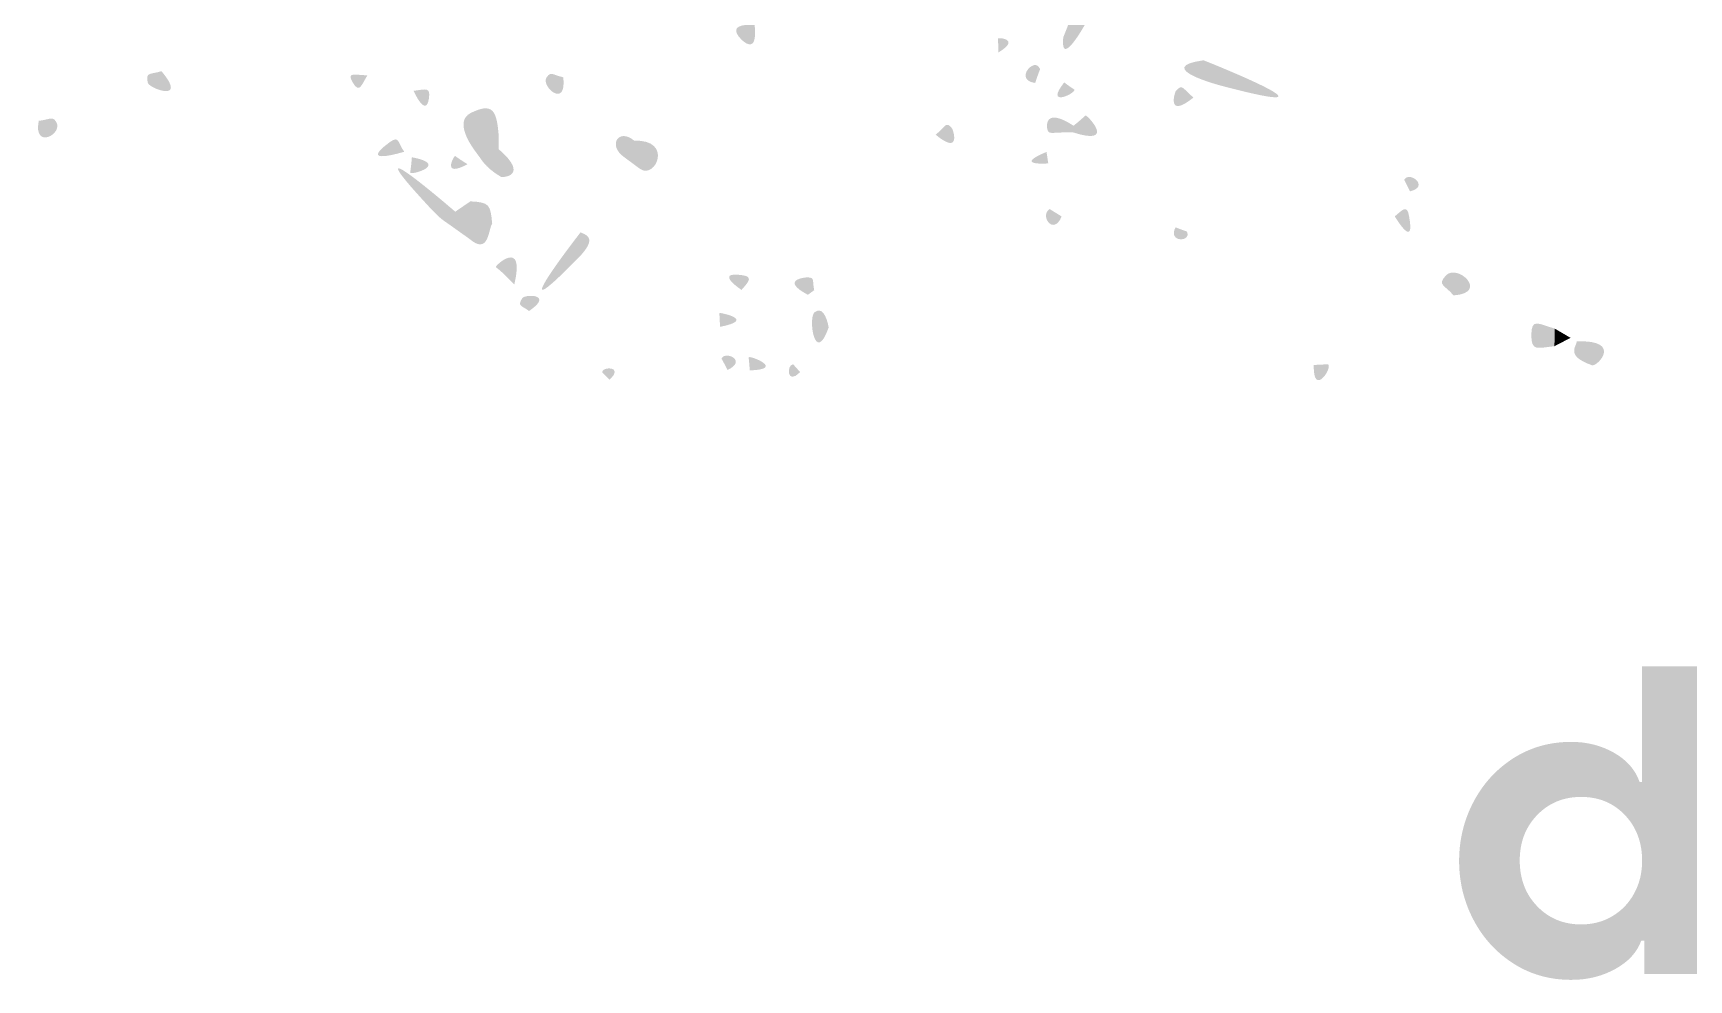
# Model space of a CAD drawing. Header units: millimetres. Extents: x 1061 to 1250, y 28 to 134.
# Drawn here: x 1092.62 to 1129.77, y 28.47 to 49.71 of the extents above; entities that cross this region are included whole.
import ezdxf

# ---------------------------------------------------------------- set-up
doc = ezdxf.new("R2010")
doc.units = ezdxf.units.MM

msp = doc.modelspace()

# ---------------------------------------------------------------- hatches: boundary and pattern name
at = {"true_color": 0x080808, "transparency": 33554687}
h = msp.add_hatch(color=18, dxfattribs=at)
edge = h.paths.add_edge_path(flags=0)
edge.add_spline(control_points=[(1108.81, 49.894), (1108.885, 49.175), (1108.523, 49.556), (1108.499, 49.581), (1108.152, 49.946), (1108.775, 49.897), (1108.81, 49.894)], knot_values=[0, 0, 0, 0, 1, 1, 1, 2, 2, 2, 2], degree=3, periodic=1)
h = msp.add_hatch(color=18, dxfattribs=at)
edge = h.paths.add_edge_path(flags=0)
edge.add_spline(control_points=[(1115.917, 50.097), (1115.917, 50.097), (1116.243, 49.939), (1116.243, 49.939), (1116.219, 49.896), (1115.667, 48.905), (1115.733, 49.603), (1115.737, 49.645), (1115.754, 49.635), (1115.917, 50.097)], knot_values=[0, 0, 0, 0, 1, 1, 1, 2, 2, 2, 3, 3, 3, 3], degree=3, periodic=1)
h = msp.add_hatch(color=18, dxfattribs=at)
edge = h.paths.add_edge_path(flags=0)
edge.add_spline(control_points=[(1114.279, 49.276), (1114.277, 49.594), (1114.256, 49.582), (1114.277, 49.594), (1114.299, 49.607), (1114.778, 49.577), (1114.279, 49.276)], knot_values=[0, 0, 0, 0, 1, 1, 1, 2, 2, 2, 2], degree=3, periodic=1)
h = msp.add_hatch(color=18, dxfattribs=at)
edge = h.paths.add_edge_path(flags=0)
edge.add_spline(control_points=[(1115.103, 48.592), (1114.612, 48.66), (1115.104, 49.199), (1115.209, 48.909), (1115.218, 48.884), (1115.209, 48.909), (1115.103, 48.592)], knot_values=[0, 0, 0, 0, 1, 1, 1, 2, 2, 2, 2], degree=3, periodic=1)
h = msp.add_hatch(color=18, dxfattribs=at)
edge = h.paths.add_edge_path(flags=0)
edge.add_spline(control_points=[(1118.882, 49.101), (1118.936, 49.081), (1122.336, 47.724), (1119.308, 48.522), (1119.253, 48.536), (1117.724, 48.939), (1118.882, 49.101)], knot_values=[0, 0, 0, 0, 1, 1, 1, 2, 2, 2, 2], degree=3, periodic=1)
h = msp.add_hatch(color=18, dxfattribs=at)
edge = h.paths.add_edge_path(flags=0)
edge.add_spline(control_points=[(1095.501, 48.857), (1096.106, 48.139), (1095.22, 48.467), (1095.193, 48.6), (1095.142, 48.853), (1095.259, 48.774), (1095.501, 48.857)], knot_values=[0, 0, 0, 0, 1, 1, 1, 2, 2, 2, 2], degree=3, periodic=1)
h = msp.add_hatch(color=18, dxfattribs=at)
edge = h.paths.add_edge_path(flags=0)
edge.add_spline(control_points=[(1100.12, 48.763), (1099.979, 48.52), (1099.938, 48.362), (1099.795, 48.598), (1099.641, 48.853), (1099.848, 48.768), (1100.12, 48.763)], knot_values=[0, 0, 0, 0, 1, 1, 1, 2, 2, 2, 2], degree=3, periodic=1)
h = msp.add_hatch(color=18, dxfattribs=at)
edge = h.paths.add_edge_path(flags=0)
edge.add_spline(control_points=[(1104.517, 48.719), (1104.595, 47.997), (1104.008, 48.518), (1104.141, 48.714), (1104.242, 48.863), (1104.258, 48.777), (1104.517, 48.719)], knot_values=[0, 0, 0, 0, 1, 1, 1, 2, 2, 2, 2], degree=3, periodic=1)
h = msp.add_hatch(color=18, dxfattribs=at)
edge = h.paths.add_edge_path(flags=0)
edge.add_spline(control_points=[(1101.158, 48.415), (1101.437, 48.451), (1101.542, 48.505), (1101.501, 48.242), (1101.433, 47.807), (1101.171, 48.387), (1101.158, 48.415)], knot_values=[0, 0, 0, 0, 1, 1, 1, 2, 2, 2, 2], degree=3, periodic=1)
h = msp.add_hatch(color=18, dxfattribs=at)
edge = h.paths.add_edge_path(flags=0)
edge.add_spline(control_points=[(1115.755, 48.604), (1115.983, 48.432), (1115.985, 48.455), (1115.983, 48.432), (1115.979, 48.34), (1115.314, 48.04), (1115.755, 48.604)], knot_values=[0, 0, 0, 0, 1, 1, 1, 2, 2, 2, 2], degree=3, periodic=1)
h = msp.add_hatch(color=18, dxfattribs=at)
edge = h.paths.add_edge_path(flags=0)
edge.add_spline(control_points=[(1118.657, 48.265), (1118.046, 47.775), (1118.236, 48.379), (1118.257, 48.405), (1118.409, 48.599), (1118.425, 48.443), (1118.657, 48.265)], knot_values=[0, 0, 0, 0, 1, 1, 1, 2, 2, 2, 2], degree=3, periodic=1)
h = msp.add_hatch(color=18, dxfattribs=at)
edge = h.paths.add_edge_path(flags=0)
edge.add_spline(control_points=[(1103.066, 47.423), (1102.725, 47.325), (1102.731, 47.347), (1102.53, 47.076), (1102.49, 47.13), (1102.047, 47.724), (1102.439, 47.918), (1102.929, 48.16), (1103.022, 47.98), (1103.066, 47.423)], knot_values=[0, 0, 0, 0, 1, 1, 1, 2, 2, 2, 3, 3, 3, 3], degree=3, periodic=1)
h = msp.add_hatch(color=18, dxfattribs=at)
edge = h.paths.add_edge_path(flags=0)
edge.add_spline(control_points=[(1115.966, 47.632), (1115.966, 47.632), (1115.953, 47.483), (1115.953, 47.483), (1115.45, 47.495), (1115.405, 47.41), (1115.374, 47.571), (1115.365, 47.619), (1115.312, 48.057), (1115.966, 47.632)], knot_values=[0, 0, 0, 0, 1, 1, 1, 2, 2, 2, 3, 3, 3, 3], degree=3, periodic=1)
h = msp.add_hatch(color=18, dxfattribs=at)
edge = h.paths.add_edge_path(flags=0)
edge.add_spline(control_points=[(1092.747, 47.742), (1093.028, 47.779), (1093.057, 47.852), (1093.141, 47.713), (1093.299, 47.448), (1092.621, 47.081), (1092.747, 47.742)], knot_values=[0, 0, 0, 0, 1, 1, 1, 2, 2, 2, 2], degree=3, periodic=1)
h = msp.add_hatch(color=18, dxfattribs=at)
edge = h.paths.add_edge_path(flags=0)
edge.add_spline(control_points=[(1102.092, 45.703), (1102.211, 45.512), (1102.2, 45.512), (1102.103, 45.312), (1101.777, 45.549), (1101.787, 45.511), (1101.506, 45.813), (1099.659, 47.802), (1102.057, 45.735), (1102.092, 45.703)], knot_values=[0, 0, 0, 0, 1, 1, 1, 2, 2, 2, 3, 3, 3, 3], degree=3, periodic=1)
h = msp.add_hatch(color=18, dxfattribs=at)
edge = h.paths.add_edge_path(flags=0)
edge.add_spline(control_points=[(1106.106, 47.298), (1106.061, 47.061), (1106.038, 47.096), (1105.884, 46.926), (1105.508, 47.185), (1105.751, 47.592), (1106.106, 47.298)], knot_values=[0, 0, 0, 0, 1, 1, 1, 2, 2, 2, 2], degree=3, periodic=1)
h = msp.add_hatch(color=18, dxfattribs=at)
edge = h.paths.add_edge_path(flags=0)
edge.add_spline(control_points=[(1112.871, 47.43), (1113.086, 47.602), (1113.103, 47.757), (1113.243, 47.566), (1113.262, 47.54), (1113.451, 46.957), (1112.871, 47.43)], knot_values=[0, 0, 0, 0, 1, 1, 1, 2, 2, 2, 2], degree=3, periodic=1)
h = msp.add_hatch(color=18, dxfattribs=at)
edge = h.paths.add_edge_path(flags=0)
edge.add_spline(control_points=[(1115.966, 47.632), (1116.243, 47.858), (1116.215, 47.861), (1116.243, 47.858), (1116.289, 47.853), (1116.932, 47.172), (1115.953, 47.483), (1115.953, 47.483), (1115.966, 47.632), (1115.966, 47.632)], knot_values=[0, 0, 0, 0, 1, 1, 1, 2, 2, 2, 3, 3, 3, 3], degree=3, periodic=1)
h = msp.add_hatch(color=18, dxfattribs=at)
edge = h.paths.add_edge_path(flags=0)
edge.add_spline(control_points=[(1100.947, 47.049), (1100.918, 47.04), (1099.883, 46.724), (1100.623, 47.263), (1100.837, 47.419), (1100.796, 47.261), (1100.947, 47.049)], knot_values=[0, 0, 0, 0, 1, 1, 1, 2, 2, 2, 2], degree=3, periodic=1)
h = msp.add_hatch(color=18, dxfattribs=at)
edge = h.paths.add_edge_path(flags=0)
edge.add_spline(control_points=[(1103.066, 47.423), (1103.066, 47.423), (1103.069, 47.105), (1103.069, 47.105), (1102.838, 46.969), (1102.866, 46.979), (1102.615, 46.959), (1102.615, 46.959), (1102.53, 47.076), (1102.53, 47.076), (1102.731, 47.347), (1102.725, 47.325), (1103.066, 47.423)], knot_values=[0, 0, 0, 0, 1, 1, 1, 2, 2, 2, 3, 3, 3, 4, 4, 4, 4], degree=3, periodic=1)
h = msp.add_hatch(color=18, dxfattribs=at)
edge = h.paths.add_edge_path(flags=0)
edge.add_spline(control_points=[(1106.106, 47.298), (1106.987, 47.325), (1106.59, 46.434), (1106.248, 46.658), (1106.217, 46.678), (1106.248, 46.658), (1105.884, 46.926), (1106.038, 47.096), (1106.061, 47.061), (1106.106, 47.298)], knot_values=[0, 0, 0, 0, 1, 1, 1, 2, 2, 2, 3, 3, 3, 3], degree=3, periodic=1)
h = msp.add_hatch(color=18, dxfattribs=at)
edge = h.paths.add_edge_path(flags=0)
edge.add_spline(control_points=[(1101.119, 46.925), (1101.951, 46.769), (1101.146, 46.533), (1101.092, 46.572), (1101.069, 46.589), (1101.092, 46.572), (1101.119, 46.925)], knot_values=[0, 0, 0, 0, 1, 1, 1, 2, 2, 2, 2], degree=3, periodic=1)
h = msp.add_hatch(color=18, dxfattribs=at)
edge = h.paths.add_edge_path(flags=0)
edge.add_spline(control_points=[(1102.369, 46.768), (1101.788, 46.461), (1102.057, 46.931), (1102.079, 46.946), (1102.102, 46.961), (1102.079, 46.946), (1102.369, 46.768)], knot_values=[0, 0, 0, 0, 1, 1, 1, 2, 2, 2, 2], degree=3, periodic=1)
h = msp.add_hatch(color=18, dxfattribs=at)
edge = h.paths.add_edge_path(flags=0)
edge.add_spline(control_points=[(1103.069, 47.105), (1103.768, 46.501), (1103.155, 46.462), (1103.113, 46.488), (1102.736, 46.711), (1102.656, 46.921), (1102.615, 46.959), (1102.866, 46.979), (1102.838, 46.969), (1103.069, 47.105)], knot_values=[0, 0, 0, 0, 1, 1, 1, 2, 2, 2, 3, 3, 3, 3], degree=3, periodic=1)
h = msp.add_hatch(color=18, dxfattribs=at)
edge = h.paths.add_edge_path(flags=0)
edge.add_spline(control_points=[(1115.398, 46.786), (1114.579, 46.745), (1115.359, 47.043), (1115.359, 47.043), (1115.359, 47.043), (1115.398, 46.786), (1115.398, 46.786)], knot_values=[0, 0, 0, 0, 1, 1, 1, 2, 2, 2, 2], degree=3, periodic=1)
h = msp.add_hatch(color=18, dxfattribs=at)
edge = h.paths.add_edge_path(flags=0)
edge.add_spline(control_points=[(1123.514, 46.16), (1123.514, 46.16), (1123.384, 46.417), (1123.384, 46.417), (1123.489, 46.633), (1123.971, 46.266), (1123.514, 46.16)], knot_values=[0, 0, 0, 0, 1, 1, 1, 2, 2, 2, 2], degree=3, periodic=1)
h = msp.add_hatch(color=18, dxfattribs=at)
edge = h.paths.add_edge_path(flags=0)
edge.add_spline(control_points=[(1102.431, 45.935), (1102.564, 45.645), (1102.527, 45.64), (1102.764, 45.459), (1102.405, 45.148), (1102.438, 45.123), (1102.405, 45.098), (1102.405, 45.098), (1102.103, 45.312), (1102.103, 45.312), (1102.2, 45.512), (1102.211, 45.512), (1102.092, 45.703), (1102.092, 45.703), (1102.431, 45.935), (1102.431, 45.935)], knot_values=[0, 0, 0, 0, 1, 1, 1, 2, 2, 2, 3, 3, 3, 4, 4, 4, 5, 5, 5, 5], degree=3, periodic=1)
h = msp.add_hatch(color=18, dxfattribs=at)
edge = h.paths.add_edge_path(flags=0)
edge.add_spline(control_points=[(1102.431, 45.935), (1102.864, 45.914), (1102.88, 45.861), (1102.921, 45.438), (1102.921, 45.438), (1102.764, 45.459), (1102.764, 45.459), (1102.527, 45.64), (1102.564, 45.645), (1102.431, 45.935)], knot_values=[0, 0, 0, 0, 1, 1, 1, 2, 2, 2, 3, 3, 3, 3], degree=3, periodic=1)
h = msp.add_hatch(color=18, dxfattribs=at)
edge = h.paths.add_edge_path(flags=0)
edge.add_spline(control_points=[(1115.698, 45.596), (1115.513, 45.146), (1115.196, 45.627), (1115.43, 45.762), (1115.43, 45.762), (1115.698, 45.596), (1115.698, 45.596)], knot_values=[0, 0, 0, 0, 1, 1, 1, 2, 2, 2, 2], degree=3, periodic=1)
h = msp.add_hatch(color=18, dxfattribs=at)
edge = h.paths.add_edge_path(flags=0)
edge.add_spline(control_points=[(1123.173, 45.598), (1123.356, 45.755), (1123.445, 45.866), (1123.493, 45.604), (1123.636, 44.824), (1123.186, 45.576), (1123.173, 45.598)], knot_values=[0, 0, 0, 0, 1, 1, 1, 2, 2, 2, 2], degree=3, periodic=1)
h = msp.add_hatch(color=18, dxfattribs=at)
edge = h.paths.add_edge_path(flags=0)
edge.add_spline(control_points=[(1102.764, 45.459), (1102.764, 45.459), (1102.921, 45.438), (1102.921, 45.438), (1102.831, 45.299), (1102.847, 44.716), (1102.405, 45.098), (1102.438, 45.123), (1102.405, 45.148), (1102.764, 45.459)], knot_values=[0, 0, 0, 0, 1, 1, 1, 2, 2, 2, 3, 3, 3, 3], degree=3, periodic=1)
h = msp.add_hatch(color=18, dxfattribs=at)
edge = h.paths.add_edge_path(flags=0)
edge.add_spline(control_points=[(1118.255, 45.353), (1118.511, 45.249), (1118.502, 45.269), (1118.511, 45.249), (1118.613, 45.017), (1118.068, 45.01), (1118.255, 45.353)], knot_values=[0, 0, 0, 0, 1, 1, 1, 2, 2, 2, 2], degree=3, periodic=1)
h = msp.add_hatch(color=18, dxfattribs=at)
edge = h.paths.add_edge_path(flags=0)
edge.add_spline(control_points=[(1103.417, 44.067), (1103.049, 44.457), (1103.026, 44.424), (1103.005, 44.465), (1102.989, 44.497), (1103.667, 45.12), (1103.417, 44.067)], knot_values=[0, 0, 0, 0, 1, 1, 1, 2, 2, 2, 2], degree=3, periodic=1)
h = msp.add_hatch(color=18, dxfattribs=at)
edge = h.paths.add_edge_path(flags=0)
edge.add_spline(control_points=[(1104.906, 45.241), (1105.014, 45.18), (1105.314, 45.134), (1104.844, 44.656), (1103.011, 42.791), (1104.874, 45.208), (1104.906, 45.241)], knot_values=[0, 0, 0, 0, 1, 1, 1, 2, 2, 2, 2], degree=3, periodic=1)
h = msp.add_hatch(color=18, dxfattribs=at)
edge = h.paths.add_edge_path(flags=0)
edge.add_spline(control_points=[(1108.515, 43.949), (1108.493, 43.963), (1107.898, 44.362), (1108.52, 44.281), (1108.78, 44.247), (1108.688, 44.141), (1108.515, 43.949)], knot_values=[0, 0, 0, 0, 1, 1, 1, 2, 2, 2, 2], degree=3, periodic=1)
h = msp.add_hatch(color=18, dxfattribs=at)
edge = h.paths.add_edge_path(flags=0)
edge.add_spline(control_points=[(1110.146, 43.942), (1110.146, 43.942), (1110.004, 43.839), (1110.004, 43.839), (1109.355, 44.183), (1109.965, 44.231), (1109.996, 44.23), (1110.168, 44.226), (1110.098, 44.158), (1110.146, 43.942)], knot_values=[0, 0, 0, 0, 1, 1, 1, 2, 2, 2, 3, 3, 3, 3], degree=3, periodic=1)
h = msp.add_hatch(color=18, dxfattribs=at)
edge = h.paths.add_edge_path(flags=0)
edge.add_spline(control_points=[(1124.491, 43.825), (1124.298, 44.06), (1124.119, 44.051), (1124.314, 44.267), (1124.574, 44.557), (1125.3, 43.879), (1124.491, 43.825)], knot_values=[0, 0, 0, 0, 1, 1, 1, 2, 2, 2, 2], degree=3, periodic=1)
h = msp.add_hatch(color=18, dxfattribs=at)
edge = h.paths.add_edge_path(flags=0)
edge.add_spline(control_points=[(1103.748, 43.475), (1103.581, 43.603), (1103.479, 43.578), (1103.596, 43.763), (1103.654, 43.855), (1104.32, 43.862), (1103.748, 43.475)], knot_values=[0, 0, 0, 0, 1, 1, 1, 2, 2, 2, 2], degree=3, periodic=1)
h = msp.add_hatch(color=18, dxfattribs=at)
edge = h.paths.add_edge_path(flags=0)
edge.add_spline(control_points=[(1110.471, 43.105), (1110.158, 42.227), (1110.006, 43.332), (1110.154, 43.448), (1110.382, 43.626), (1110.465, 43.142), (1110.471, 43.105)], knot_values=[0, 0, 0, 0, 1, 1, 1, 2, 2, 2, 2], degree=3, periodic=1)
h = msp.add_hatch(color=18, dxfattribs=at)
edge = h.paths.add_edge_path(flags=0)
edge.add_spline(control_points=[(1108.031, 43.119), (1108.027, 43.431), (1108.007, 43.417), (1108.027, 43.431), (1108.038, 43.437), (1108.86, 43.282), (1108.031, 43.119)], knot_values=[0, 0, 0, 0, 1, 1, 1, 2, 2, 2, 2], degree=3, periodic=1)
h = msp.add_hatch(color=18, dxfattribs=at)
edge = h.paths.add_edge_path(flags=0)
edge.add_spline(control_points=[(1126.76, 43.081), (1126.76, 43.081), (1126.755, 42.685), (1126.755, 42.685), (1126.372, 42.646), (1126.235, 42.561), (1126.236, 42.938), (1126.236, 43.331), (1126.406, 43.18), (1126.76, 43.081)], knot_values=[0, 0, 0, 0, 1, 1, 1, 2, 2, 2, 3, 3, 3, 3], degree=3, periodic=1)
msp.add_hatch(color=18, dxfattribs=at).paths.add_polyline_path([(1126.76, 43.081), (1127.116, 42.873), (1126.755, 42.685)], flags=0)
h = msp.add_hatch(color=18, dxfattribs=at)
edge = h.paths.add_edge_path(flags=0)
edge.add_spline(control_points=[(1127.255, 42.794), (1128.303, 42.832), (1127.713, 42.218), (1127.598, 42.258), (1126.984, 42.474), (1127.258, 42.683), (1127.255, 42.794)], knot_values=[0, 0, 0, 0, 1, 1, 1, 2, 2, 2, 2], degree=3, periodic=1)
h = msp.add_hatch(color=18, dxfattribs=at)
edge = h.paths.add_edge_path(flags=0)
edge.add_spline(control_points=[(1108.199, 42.151), (1108.071, 42.418), (1108.059, 42.398), (1108.071, 42.418), (1108.165, 42.58), (1108.65, 42.359), (1108.199, 42.151)], knot_values=[0, 0, 0, 0, 1, 1, 1, 2, 2, 2, 2], degree=3, periodic=1)
h = msp.add_hatch(color=18, dxfattribs=at)
edge = h.paths.add_edge_path(flags=0)
edge.add_spline(control_points=[(1108.7, 42.142), (1108.682, 42.438), (1108.668, 42.419), (1108.682, 42.438), (1108.711, 42.477), (1109.505, 42.168), (1108.7, 42.142)], knot_values=[0, 0, 0, 0, 1, 1, 1, 2, 2, 2, 2], degree=3, periodic=1)
h = msp.add_hatch(color=18, dxfattribs=at)
edge = h.paths.add_edge_path(flags=0)
edge.add_spline(control_points=[(1105.556, 41.933), (1105.389, 42.105), (1105.389, 42.086), (1105.389, 42.105), (1105.391, 42.232), (1105.891, 42.241), (1105.556, 41.933)], knot_values=[0, 0, 0, 0, 1, 1, 1, 2, 2, 2, 2], degree=3, periodic=1)
h = msp.add_hatch(color=18, dxfattribs=at)
edge = h.paths.add_edge_path(flags=0)
edge.add_spline(control_points=[(1109.833, 42.105), (1109.527, 41.791), (1109.528, 42.274), (1109.669, 42.276), (1109.688, 42.276), (1109.669, 42.276), (1109.833, 42.105)], knot_values=[0, 0, 0, 0, 1, 1, 1, 2, 2, 2, 2], degree=3, periodic=1)
h = msp.add_hatch(color=18, dxfattribs=at)
edge = h.paths.add_edge_path(flags=0)
edge.add_spline(control_points=[(1121.355, 42.265), (1121.681, 42.274), (1121.662, 42.293), (1121.681, 42.274), (1121.769, 42.183), (1121.336, 41.535), (1121.355, 42.265)], knot_values=[0, 0, 0, 0, 1, 1, 1, 2, 2, 2, 2], degree=3, periodic=1)
at = {"true_color": 0x000000, "transparency": 33554687}
h = msp.add_hatch(color=18, dxfattribs=at)
edge = h.paths.add_edge_path(flags=0)
edge.add_spline(control_points=[(1127.134, 28.467), (1126.649, 28.467), (1126.215, 28.589), (1125.832, 28.835), (1125.449, 29.081), (1125.151, 29.408), (1124.937, 29.816), (1124.723, 30.224), (1124.616, 30.665), (1124.616, 31.137), (1124.616, 31.609), (1124.723, 32.049), (1124.937, 32.458), (1125.151, 32.866), (1125.449, 33.193), (1125.832, 33.439), (1126.215, 33.684), (1126.649, 33.807), (1127.134, 33.807), (1127.485, 33.807), (1127.804, 33.726), (1128.091, 33.563), (1128.378, 33.4), (1128.569, 33.182), (1128.665, 32.907), (1128.665, 32.907), (1128.722, 32.907), (1128.722, 32.907), (1128.722, 32.907), (1128.722, 35.501), (1128.722, 35.501), (1128.722, 35.501), (1130.081, 35.501), (1130.081, 35.501), (1130.081, 35.501), (1130.081, 28.601), (1130.081, 28.601), (1130.081, 28.601), (1128.77, 28.601), (1128.77, 28.601), (1128.77, 28.601), (1128.77, 29.347), (1128.77, 29.347), (1128.77, 29.347), (1128.703, 29.347), (1128.703, 29.347), (1128.608, 29.085), (1128.413, 28.873), (1128.119, 28.711), (1127.826, 28.548), (1127.497, 28.467), (1127.134, 28.467)], knot_values=[0, 0, 0, 0, 1, 1, 1, 2, 2, 2, 3, 3, 3, 4, 4, 4, 5, 5, 5, 6, 6, 6, 7, 7, 7, 8, 8, 8, 9, 9, 9, 10, 10, 10, 11, 11, 11, 12, 12, 12, 13, 13, 13, 14, 14, 14, 15, 15, 15, 16, 16, 16, 17, 17, 17, 17], degree=3, periodic=1)
edge = h.paths.add_edge_path(flags=0)
edge.add_spline(control_points=[(1127.354, 29.711), (1127.615, 29.711), (1127.85, 29.773), (1128.057, 29.897), (1128.265, 30.022), (1128.427, 30.192), (1128.545, 30.409), (1128.663, 30.626), (1128.722, 30.869), (1128.722, 31.137), (1128.722, 31.552), (1128.593, 31.895), (1128.335, 32.166), (1128.076, 32.437), (1127.749, 32.572), (1127.354, 32.572), (1126.958, 32.572), (1126.63, 32.437), (1126.368, 32.166), (1126.106, 31.895), (1125.976, 31.555), (1125.976, 31.146), (1125.976, 30.732), (1126.106, 30.389), (1126.368, 30.118), (1126.63, 29.846), (1126.958, 29.711), (1127.354, 29.711)], knot_values=[0, 0, 0, 0, 1, 1, 1, 2, 2, 2, 3, 3, 3, 4, 4, 4, 5, 5, 5, 6, 6, 6, 7, 7, 7, 8, 8, 8, 9, 9, 9, 9], degree=3, periodic=1)

doc.saveas('drawing.dxf')
